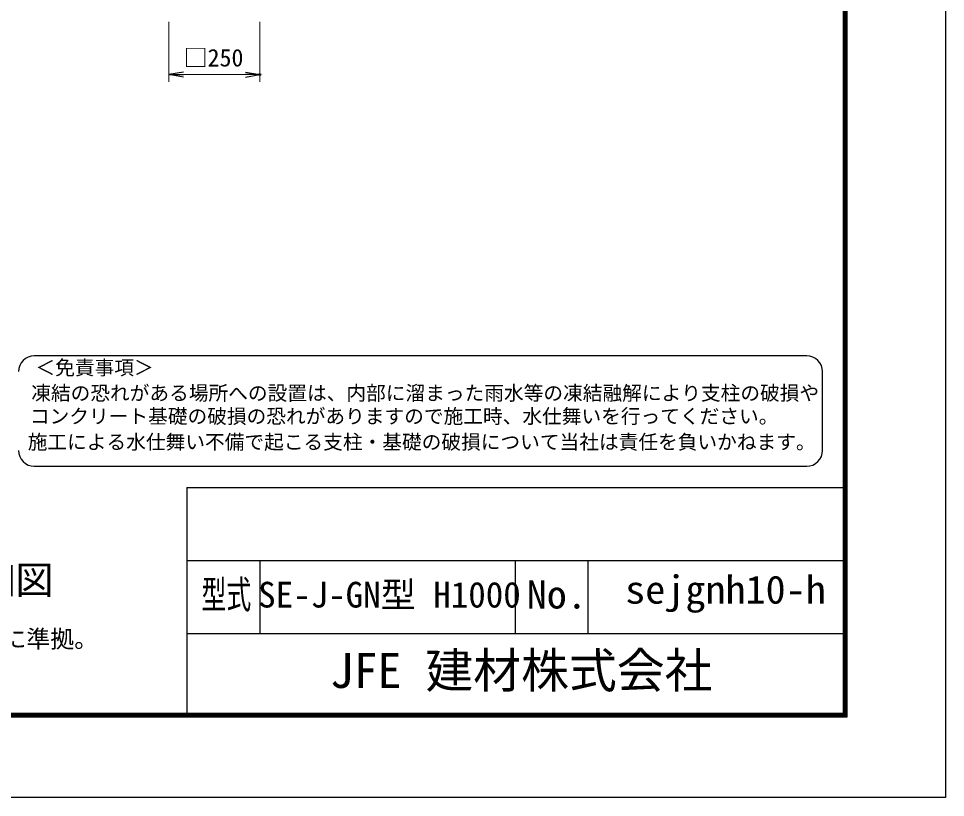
# Model space of a CAD drawing. Units: millimetres, scale not verified. Extents: x -4200 to 4200, y -2970 to 2970.
# Drawn here: x 1659 to 4200, y -2970 to -834 of the extents above; entities that cross this region are included whole.
import ezdxf
from ezdxf.enums import TextEntityAlignment as Align

# ---------------------------------------------------------------- set-up
doc = ezdxf.new("R2010")
doc.units = ezdxf.units.MM
doc.header["$LTSCALE"] = 10
doc.header["$PDMODE"] = 32
doc.header["$PDSIZE"] = 5
for name, color, linetype, lineweight in [('0-0_D-STR-TXT', 7, 'Continuous', 13), ('0-5_D-STR-DIM', 7, 'Continuous', 13), ('0-6_0', 7, 'Continuous', 25), ('0-7_Defpoints', 6, 'Continuous', 25), ('0-F_D-TTL-TXT', 7, 'Continuous', 25), ('1-0_D-TTL', 7, 'Continuous', 25)]:
    doc.layers.add(name, color=color, linetype=linetype, lineweight=lineweight)
doc.styles.add('ＭＳ ゴシック', font='')
doc.styles.get('ＭＳ ゴシック').set_extended_font_data('MS Gothic')

# ---------------------------------------------------------------- blocks, each defined once
blk = doc.blocks.new('_Open')
at = {"layer": '0-6_0'}
blk.add_line((-10, 1.667), (0, 0), dxfattribs=at)
blk.add_lwpolyline([(-10, -1.667), (0, 0), (-10, 0)], dxfattribs=at)

msp = doc.modelspace()

# ---------------------------------------------------------------- linework, layer by layer
at = {"layer": '0-5_D-STR-DIM'}
for p, q in [((2070.73, -842.31), (2070.73, -1007.31)), ((2320.73, -842.31), (2320.73, -1007.31)), ((2110.73, -987.31), (2280.73, -987.31))]:
    msp.add_line(p, q, dxfattribs=at)
at = {"layer": '0-7_Defpoints'}
msp.add_point((2320.73, -987.31), dxfattribs=at)
at = {"layer": '0-F_D-TTL-TXT', "color": 2}
for p, q in [((3819.89, -1758.52), (1702.16, -1758.52)), ((3863.19, -2018.3), (3863.19, -1801.81)), ((1702.16, -2061.6), (3819.89, -2061.6))]:
    msp.add_line(p, q, dxfattribs=at)
for centre, start, end in [((1702.16, -1801.81), 90, 180), ((3819.89, -1801.81), 0, 90), ((1702.16, -2018.3), 180, 270), ((3819.89, -2018.3), 270, 0)]:
    msp.add_arc(centre, 43.3, start, end, dxfattribs=at)
at = {"layer": '1-0_D-TTL'}
for p, q in [((2120, -2120), (2120, -2740)), ((2120, -2120), (3920, -2120)), ((2120, -2320), (3920, -2320)), ((2320, -2320), (2320, -2520)), ((3020, -2320), (3020, -2520)), ((3220, -2320), (3220, -2520)), ((2120, -2520), (3920, -2520))]:
    msp.add_line(p, q, dxfattribs=at)
at = {"layer": '1-0_D-TTL', "color": 2}
msp.add_lwpolyline([(-4200, 2970), (4200, 2970), (4200, -2970), (-4200, -2970)], close=True, dxfattribs=at)
at = {"layer": '1-0_D-TTL'}
for points in [[(-3930, 2750), (3930, 2750), (3930, -2750), (-3930, -2750)], [(-3927.5, 2747.5), (3927.5, 2747.5), (3927.5, -2747.5), (-3927.5, -2747.5)], [(-3925, 2745), (3925, 2745), (3925, -2745), (-3925, -2745)], [(-3922.5, 2742.5), (3922.5, 2742.5), (3922.5, -2742.5), (-3922.5, -2742.5)], [(-3920, 2740), (3920, 2740), (3920, -2740), (-3920, -2740)]]:
    msp.add_lwpolyline(points, close=True, dxfattribs=at)

# ---------------------------------------------------------------- block references
at = {"layer": '0-5_D-STR-DIM', "xscale": 4, "yscale": 4, "rotation": 180}
msp.add_blockref('_Open', (2070.73, -987.31), dxfattribs=at)
at = {"layer": '0-5_D-STR-DIM', "xscale": 4, "yscale": 4}
msp.add_blockref('_Open', (2320.73, -987.31), dxfattribs=at)

# ---------------------------------------------------------------- texts
at = {"layer": '0-0_D-STR-TXT', "style": 'ＭＳ ゴシック'}
msp.add_text('（設計条件）風荷重：昭和57年改正 建築基準法・同施行令に基づく風圧力に準拠。', height=48.09, dxfattribs=at).set_placement((-582.45, -2573.6), align=Align.BOTTOM_LEFT)
at = {"layer": '0-5_D-STR-DIM', "style": 'ＭＳ ゴシック'}
msp.add_text('□250', height=48.09, dxfattribs=at).set_placement((2111.58, -979.56), align=Align.BOTTOM_LEFT)
at = {"layer": '0-F_D-TTL-TXT', "style": 'ＭＳ ゴシック'}
for s, height, p in [('＜免責事項＞ \u3000\u3000', 39.59, (1705.37, -1822.75)), ('凍結の恐れがある場所への設置は、内部に溜まった雨水等の凍結融解により支柱の破損や', 39.59, (1693.66, -1892.46)), ('コンクリート基礎の破損の恐れがありますので施工時、水仕舞いを行ってください。', 39.59, (1690.1, -1956.04)), ('施工による水仕舞い不備で起こる支柱・基礎の破損について当社は責任を負いかねます。 ', 39.59, (1684.04, -2026.61)), ('両開き施錠詳細図', 76.98, (914.94, -2435)), ('SE-J-GN型 H1000', 70.53, (2315.8, -2470.24)), ('JFE 建材株式会社', 96.19, (2512.38, -2698.5))]:
    msp.add_text(s, height=height, dxfattribs=at).set_placement(p, align=Align.BOTTOM_LEFT)
for s, width, p in [('sejgnh10-h', 1.05, (3322, -2461.47)), ('型式', 0.65, (2160.27, -2474.8)), ('No.', 1.05, (3052, -2474.8))]:
    msp.add_text(s, height=76.98, dxfattribs=dict(at, width=width)).set_placement(p, align=Align.BOTTOM_LEFT)

doc.saveas('drawing.dxf')
